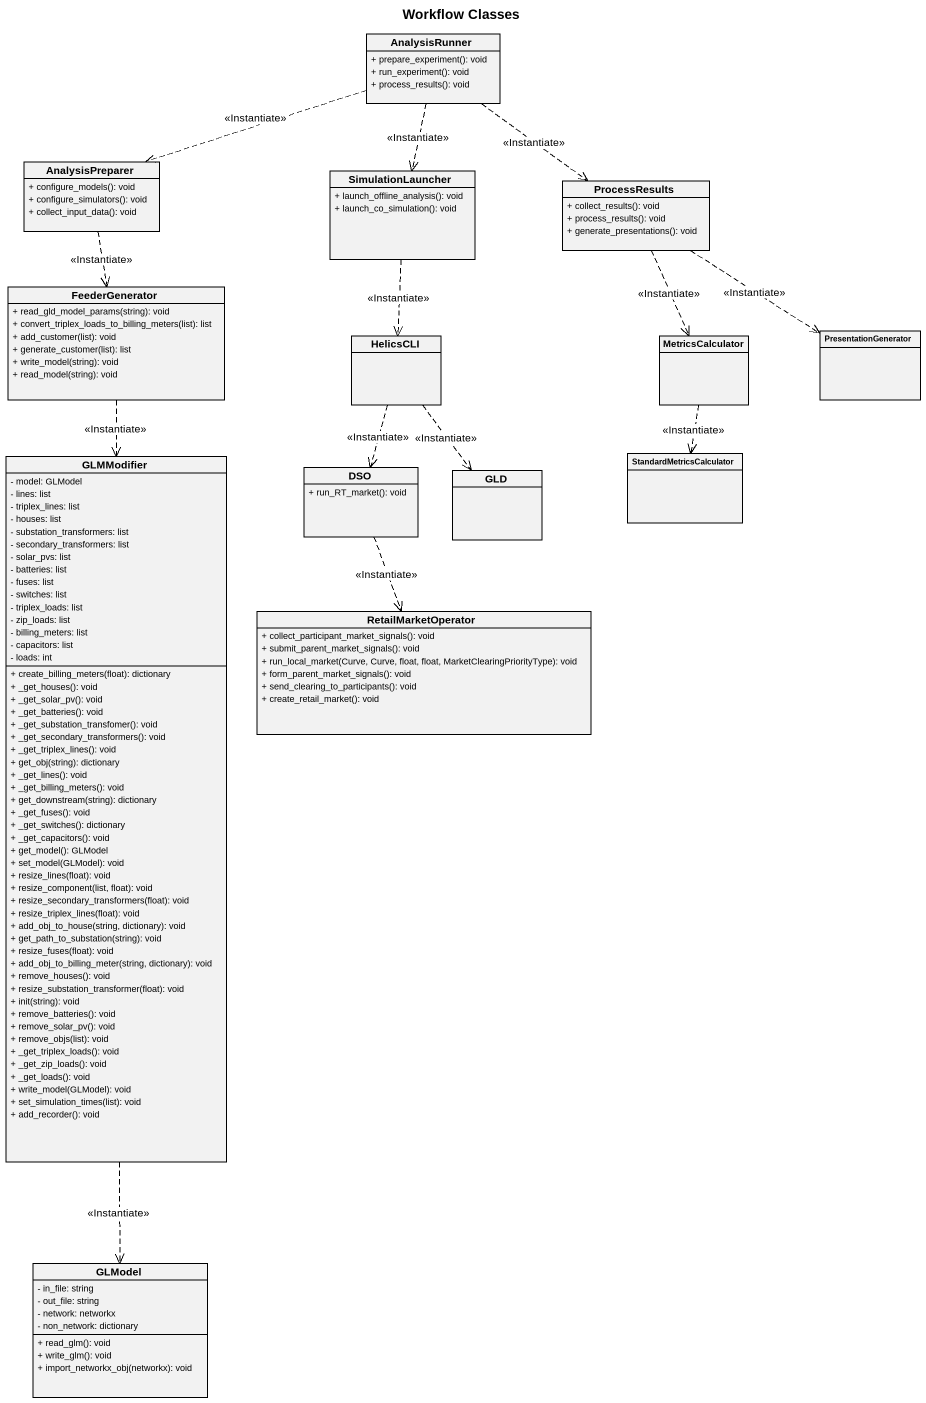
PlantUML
@startuml
title Workflow Classes
hide circle
hide empty members
skinparam classAttributeIconSize 0
class AnalysisRunner {
  + prepare_experiment(): void
  + run_experiment(): void
  + process_results(): void
}
class AnalysisPreparer {
  + configure_models(): void
  + configure_simulators(): void
  + collect_input_data(): void
}
class SimulationLauncher {
  + launch_offline_analysis(): void
  + launch_co_simulation(): void
}
class ProcessResults {
  + collect_results(): void
  + process_results(): void
  + generate_presentations(): void
}
class FeederGenerator {
  + read_gld_model_params(string): void
  + convert_triplex_loads_to_billing_meters(list): list
  + add_customer(list): void
  + generate_customer(list): list
  + write_model(string): void
  + read_model(string): void
}
class HelicsCLI
class MetricsCalculator
class PresentationGenerator
class GLMModifier {
  - model: GLModel
  - lines: list
  - triplex_lines: list
  - houses: list
  - substation_transformers: list
  - secondary_transformers: list
  - solar_pvs: list
  - batteries: list
  - fuses: list
  - switches: list
  - triplex_loads: list
  - zip_loads: list
  - billing_meters: list
  - capacitors: list
  - loads: int
  + create_billing_meters(float): dictionary
  + _get_houses(): void
  + _get_solar_pv(): void
  + _get_batteries(): void
  + _get_substation_transfomer(): void
  + _get_secondary_transformers(): void
  + _get_triplex_lines(): void
  + get_obj(string): dictionary
  + _get_lines(): void
  + _get_billing_meters(): void
  + get_downstream(string): dictionary
  + _get_fuses(): void
  + _get_switches(): dictionary
  + _get_capacitors(): void
  + get_model(): GLModel
  + set_model(GLModel): void
  + resize_lines(float): void
  + resize_component(list, float): void
  + resize_secondary_transformers(float): void
  + resize_triplex_lines(float): void
  + add_obj_to_house(string, dictionary): void
  + get_path_to_substation(string): void
  + resize_fuses(float): void
  + add_obj_to_billing_meter(string, dictionary): void
  + remove_houses(): void
  + resize_substation_transformer(float): void
  + init(string): void
  + remove_batteries(): void
  + remove_solar_pv(): void
  + remove_objs(list): void
  + _get_triplex_loads(): void
  + _get_zip_loads(): void
  + _get_loads(): void
  + write_model(GLModel): void
  + set_simulation_times(list): void
  + add_recorder(): void
}
class DSO {
  + run_RT_market(): void
}
class GLD
class StandardMetricsCalculator
class RetailMarketOperator {
  + collect_participant_market_signals(): void
  + submit_parent_market_signals(): void
  + run_local_market(Curve, Curve, float, float, MarketClearingPriorityType): void
  + form_parent_market_signals(): void
  + send_clearing_to_participants(): void
  + create_retail_market(): void
}
class GLModel {
  - in_file: string
  - out_file: string
  - network: networkx
  - non_network: dictionary
  + read_glm(): void
  + write_glm(): void
  + import_networkx_obj(networkx): void
}
AnalysisRunner .left.> AnalysisPreparer : <<Instantiate>>
AnalysisRunner ..> SimulationLauncher : <<Instantiate>>
AnalysisRunner ..> ProcessResults : <<Instantiate>>
AnalysisPreparer ..> FeederGenerator : <<Instantiate>>
SimulationLauncher ..> HelicsCLI : <<Instantiate>>
ProcessResults ..> MetricsCalculator : <<Instantiate>>
ProcessResults ..> PresentationGenerator : <<Instantiate>>
FeederGenerator ..> GLMModifier : <<Instantiate>>
HelicsCLI ..> DSO : <<Instantiate>>
HelicsCLI ..> GLD : <<Instantiate>>
MetricsCalculator ..> StandardMetricsCalculator : <<Instantiate>>
GLMModifier ..> GLModel : <<Instantiate>>
DSO ..> RetailMarketOperator : <<Instantiate>>
@enduml
